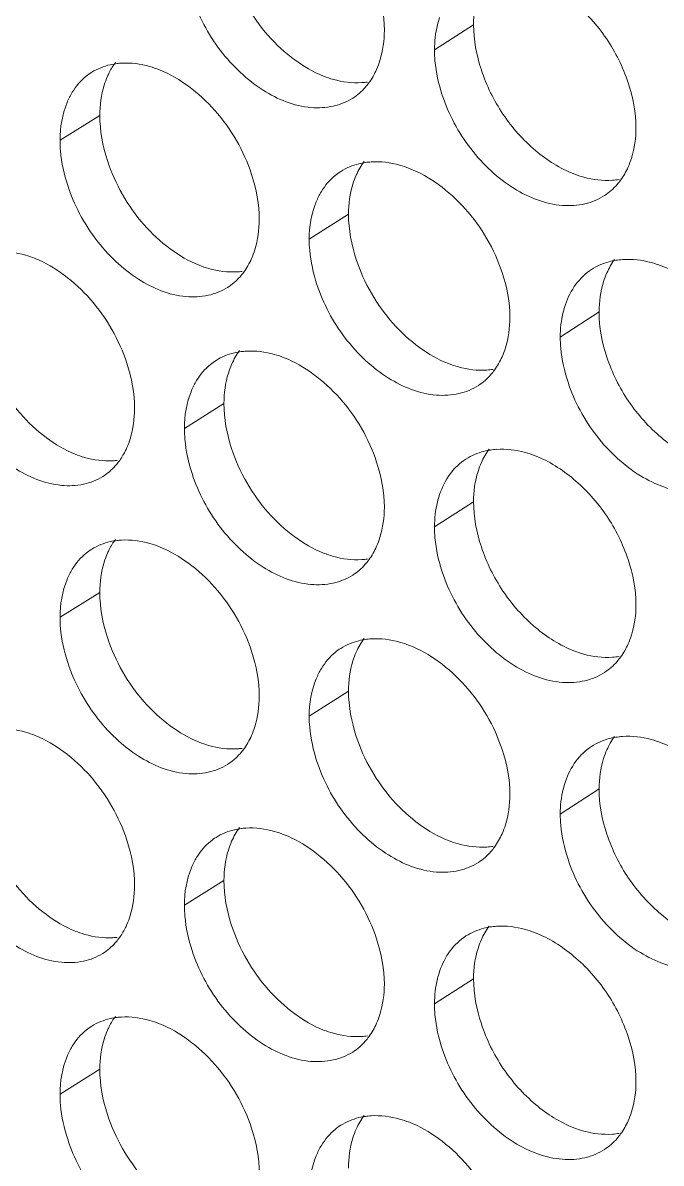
# Model space of a CAD drawing. Header units: millimetres. Extents: x 1177 to 4147, y 93 to 2194.
# Drawn here: x 2627.24 to 2637.78, y 800 to 818.83 of the extents above; entities that cross this region are included whole.
import ezdxf

# ---------------------------------------------------------------- set-up
doc = ezdxf.new("R2010")
doc.units = ezdxf.units.MM
doc.header["$LTSCALE"] = 0.1
doc.layers.get('0').update_dxf_attribs({"lineweight": 13})
doc.layers.add('标注', color=251, linetype='Continuous', lineweight=9)

# ---------------------------------------------------------------- blocks, each defined once
blk = doc.blocks.new('02')
at = {"layer": '标注'}
for p, q in [((4532.96, 760.982), (4532.038, 760.39)), ((4524.143, 758.845), (4523.204, 758.26)), ((4530.01, 756.513), (4529.082, 755.923)), ((4535.921, 754.208), (4535.004, 753.614)), ((4527.071, 752.05), (4526.138, 751.463)), ((4532.96, 749.732), (4532.038, 749.14)), ((4524.143, 747.595), (4523.204, 747.01)), ((4524.143, 747.595), (4523.204, 747.01)), ((4530.01, 745.263), (4529.082, 744.673)), ((4530.01, 745.263), (4529.082, 744.673)), ((4535.921, 742.958), (4535.004, 742.364)), ((4535.921, 742.958), (4535.004, 742.364)), ((4527.071, 740.8), (4526.138, 740.213)), ((4532.96, 738.482), (4532.038, 737.89)), ((4524.143, 736.345), (4523.204, 735.76))]:
    blk.add_line(p, q, dxfattribs=at)
for centre, radius, start, end in [((4524.753, 758.385), 1.695, 93.382, 96.8256), ((4530.215, 761.311), 1.697, 273.5926, 278.0992), ((4530.65, 756.04), 1.711, 93.6161, 98.0527), ((4536.12, 759.024), 1.714, 273.8238, 279.3262), ((4536.59, 753.722), 1.727, 93.8472, 99.2713), ((4527.279, 756.84), 1.689, 273.4759, 277.4824), ((4527.696, 751.584), 1.703, 93.4995, 97.4403), ((4533.162, 754.539), 1.705, 273.7086, 278.7138), ((4533.615, 749.253), 1.719, 93.732, 98.663), ((4524.353, 752.376), 1.681, 273.3584, 276.8634), ((4524.753, 747.135), 1.695, 93.382, 96.8256), ((4524.753, 747.135), 1.695, 93.382, 96.8256), ((4530.215, 750.061), 1.697, 273.5926, 278.0992), ((4530.65, 744.79), 1.711, 93.6161, 98.0527), ((4530.65, 744.79), 1.711, 93.6161, 98.0527), ((4536.12, 747.774), 1.714, 273.8238, 279.3262), ((4536.59, 742.472), 1.727, 93.8472, 99.2713), ((4536.59, 742.472), 1.727, 93.8472, 99.2713), ((4527.279, 745.59), 1.689, 273.4759, 277.4824), ((4527.279, 745.59), 1.689, 273.4759, 277.4824), ((4527.696, 740.334), 1.703, 93.4995, 97.4403), ((4533.162, 743.289), 1.705, 273.7086, 278.7138), ((4533.162, 743.289), 1.705, 273.7086, 278.7138), ((4524.353, 741.126), 1.681, 273.3584, 276.8634), ((4533.615, 738.003), 1.719, 93.732, 98.663), ((4524.753, 735.885), 1.695, 93.382, 96.8256), ((4530.215, 738.811), 1.697, 273.5926, 278.0992), ((4530.65, 733.54), 1.711, 93.6161, 98.0527), ((4536.12, 736.524), 1.714, 273.8238, 279.3262)]:
    blk.add_arc(centre, radius, start, end, dxfattribs=at)
for points, knots in [([(4530.855, 760.853), (4530.855, 761.213), (4530.675, 762.152), (4530.044, 763.241), (4529.212, 764.005), (4528.736, 764.283), (4528.493, 764.379)], [0, 0, 0, 0, 0.242804, 0.633144, 0.823843, 1, 1, 1, 1]), ([(4527.071, 763.3), (4527.071, 762.94), (4527.249, 762.002), (4527.876, 760.91), (4528.704, 760.145), (4529.179, 759.867), (4529.422, 759.771)], [0, 0, 0, 0, 0.243106, 0.633556, 0.824063, 1, 1, 1, 1]), ([(4536.79, 758.552), (4536.79, 758.912), (4536.645, 759.66), (4536.137, 760.685), (4535.377, 761.533), (4534.741, 761.939), (4534.41, 762.067)], [0, 0, 0, 0, 0.242263, 0.502569, 0.761592, 1, 1, 1, 1]), ([(4533.143, 761.905), (4533.113, 761.837), (4533.003, 761.541), (4532.96, 761.222), (4532.96, 760.982)], [0, 0, 0, 0, 0.236846, 1, 1, 1, 1]), ([(4526.319, 761.647), (4526.467, 761.195), (4526.807, 760.548), (4527.441, 759.849), (4528.118, 759.312), (4528.895, 758.996), (4529.645, 759.034), (4529.97, 759.163), (4530.11, 759.252)], [0, 0, 0, 0, 0.283418, 0.424493, 0.559431, 0.79692, 0.901513, 1, 1, 1, 1]), ([(4532.159, 761.155), (4532.139, 761.097), (4532.066, 760.848), (4532.038, 760.587), (4532.038, 760.39)], [0, 0, 0, 0, 0.239111, 1, 1, 1, 1]), ([(4532.96, 760.982), (4532.96, 760.622), (4533.104, 759.874), (4533.608, 758.848), (4534.364, 757.998), (4534.999, 757.592), (4535.328, 757.464)], [0, 0, 0, 0, 0.242567, 0.503029, 0.761892, 1, 1, 1, 1]), ([(4530.672, 759.931), (4530.702, 759.999), (4530.812, 760.294), (4530.855, 760.613), (4530.855, 760.853)], [0, 0, 0, 0, 0.236789, 1, 1, 1, 1]), ([(4532.038, 760.39), (4532.038, 760.304), (4532.055, 759.943), (4532.135, 759.586), (4532.221, 759.326)], [0, 0, 0, 0, 0.239506, 1, 1, 1, 1]), ([(4524.551, 760.068), (4524.497, 760.062), (4524.288, 760.026), (4524.086, 759.947), (4523.953, 759.863)], [0, 0, 0, 0, 0.256955, 1, 1, 1, 1]), ([(4524.514, 760.097), (4524.458, 760.021), (4524.391, 759.912), (4524.337, 759.796), (4524.324, 759.767)], [0, 0, 0, 0, 0.744132, 1, 1, 1, 1]), ([(4525.55, 759.92), (4525.475, 759.95), (4525.187, 760.049), (4524.876, 760.091), (4524.653, 760.077)], [0, 0, 0, 0, 0.265285, 1, 1, 1, 1]), ([(4527.903, 756.388), (4527.903, 756.749), (4527.725, 757.688), (4527.096, 758.778), (4526.268, 759.545), (4525.793, 759.823), (4525.55, 759.92)], [0, 0, 0, 0, 0.242965, 0.633489, 0.824097, 1, 1, 1, 1]), ([(4523.953, 759.863), (4523.907, 759.834), (4523.727, 759.706), (4523.581, 759.533), (4523.494, 759.391)], [0, 0, 0, 0, 0.245938, 1, 1, 1, 1]), ([(4524.324, 759.767), (4524.294, 759.699), (4524.185, 759.403), (4524.143, 759.085), (4524.143, 758.845)], [0, 0, 0, 0, 0.236404, 1, 1, 1, 1]), ([(4529.422, 759.771), (4529.497, 759.742), (4529.786, 759.643), (4530.097, 759.603), (4530.321, 759.618)], [0, 0, 0, 0, 0.264899, 1, 1, 1, 1]), ([(4523.494, 759.391), (4523.447, 759.313), (4523.27, 758.962), (4523.204, 758.56), (4523.204, 758.26)], [0, 0, 0, 0, 0.233396, 1, 1, 1, 1]), ([(4530.11, 759.252), (4530.219, 759.321), (4530.353, 759.438), (4530.461, 759.574), (4530.488, 759.61)], [0, 0, 0, 0, 0.745196, 1, 1, 1, 1]), ([(4532.221, 759.326), (4532.37, 758.872), (4532.714, 758.224), (4533.356, 757.527), (4534.041, 756.993), (4534.827, 756.684), (4535.582, 756.73), (4535.909, 756.863), (4536.049, 756.954)], [0, 0, 0, 0, 0.282632, 0.423473, 0.558313, 0.796079, 0.901055, 1, 1, 1, 1]), ([(4524.143, 758.845), (4524.143, 758.484), (4524.32, 757.546), (4524.944, 756.454), (4525.769, 755.686), (4526.243, 755.407), (4526.485, 755.31)], [0, 0, 0, 0, 0.243267, 0.6339, 0.824316, 1, 1, 1, 1]), ([(4536.606, 757.629), (4536.636, 757.697), (4536.747, 757.993), (4536.79, 758.312), (4536.79, 758.552)], [0, 0, 0, 0, 0.237083, 1, 1, 1, 1]), ([(4523.204, 758.26), (4523.204, 758.173), (4523.221, 757.812), (4523.3, 757.455), (4523.385, 757.194)], [0, 0, 0, 0, 0.239387, 1, 1, 1, 1]), ([(4531.446, 757.594), (4531.37, 757.624), (4531.079, 757.722), (4530.767, 757.762), (4530.542, 757.748)], [0, 0, 0, 0, 0.264979, 1, 1, 1, 1]), ([(4529.827, 757.524), (4529.781, 757.495), (4529.602, 757.365), (4529.457, 757.191), (4529.37, 757.048)], [0, 0, 0, 0, 0.246085, 1, 1, 1, 1]), ([(4530.41, 757.734), (4530.357, 757.727), (4530.153, 757.688), (4529.957, 757.607), (4529.827, 757.524)], [0, 0, 0, 0, 0.256503, 1, 1, 1, 1]), ([(4533.817, 754.074), (4533.817, 754.434), (4533.637, 755.373), (4533.002, 756.461), (4532.168, 757.223), (4531.69, 757.499), (4531.446, 757.594)], [0, 0, 0, 0, 0.242644, 0.632801, 0.82359, 1, 1, 1, 1]), ([(4530.192, 757.435), (4530.162, 757.367), (4530.052, 757.072), (4530.01, 756.753), (4530.01, 756.513)], [0, 0, 0, 0, 0.236699, 1, 1, 1, 1]), ([(4535.328, 757.464), (4535.404, 757.435), (4535.696, 757.338), (4536.009, 757.299), (4536.234, 757.314)], [0, 0, 0, 0, 0.264601, 1, 1, 1, 1]), ([(4536.049, 756.954), (4536.159, 757.026), (4536.293, 757.144), (4536.402, 757.282), (4536.428, 757.319)], [0, 0, 0, 0, 0.74529, 1, 1, 1, 1]), ([(4523.385, 757.194), (4523.532, 756.741), (4523.869, 756.095), (4524.5, 755.395), (4525.173, 754.857), (4525.946, 754.537), (4526.693, 754.571), (4527.017, 754.698), (4527.156, 754.786)], [0, 0, 0, 0, 0.283814, 0.425007, 0.559995, 0.797345, 0.901745, 1, 1, 1, 1]), ([(4529.37, 757.048), (4529.323, 756.971), (4529.148, 756.621), (4529.082, 756.222), (4529.082, 755.923)], [0, 0, 0, 0, 0.23391, 1, 1, 1, 1]), ([(4530.01, 756.513), (4530.01, 756.152), (4530.189, 755.214), (4530.818, 754.124), (4531.649, 753.361), (4532.126, 753.084), (4532.37, 752.989)], [0, 0, 0, 0, 0.242946, 0.633213, 0.82381, 1, 1, 1, 1]), ([(4527.721, 755.467), (4527.752, 755.535), (4527.861, 755.83), (4527.903, 756.148), (4527.903, 756.388)], [0, 0, 0, 0, 0.236641, 1, 1, 1, 1]), ([(4529.082, 755.923), (4529.082, 755.837), (4529.1, 755.476), (4529.179, 755.119), (4529.265, 754.858)], [0, 0, 0, 0, 0.239466, 1, 1, 1, 1]), ([(4522.619, 755.468), (4522.544, 755.498), (4522.257, 755.598), (4521.947, 755.64), (4521.724, 755.628)], [0, 0, 0, 0, 0.26544, 1, 1, 1, 1]), ([(4524.963, 751.931), (4524.963, 752.291), (4524.785, 753.23), (4524.159, 754.322), (4523.334, 755.091), (4522.86, 755.371), (4522.619, 755.468)], [0, 0, 0, 0, 0.243126, 0.633835, 0.824352, 1, 1, 1, 1]), ([(4536.312, 755.427), (4536.261, 755.419), (4536.062, 755.376), (4535.871, 755.294), (4535.744, 755.212)], [0, 0, 0, 0, 0.256076, 1, 1, 1, 1]), ([(4537.385, 755.297), (4537.309, 755.326), (4537.016, 755.423), (4536.701, 755.461), (4536.474, 755.446)], [0, 0, 0, 0, 0.264681, 1, 1, 1, 1]), ([(4526.485, 755.31), (4526.56, 755.281), (4526.848, 755.182), (4527.158, 755.141), (4527.381, 755.154)], [0, 0, 0, 0, 0.265051, 1, 1, 1, 1]), ([(4527.156, 754.786), (4527.265, 754.855), (4527.399, 754.97), (4527.507, 755.105), (4527.534, 755.141)], [0, 0, 0, 0, 0.745148, 1, 1, 1, 1]), ([(4535.744, 755.212), (4535.602, 755.12), (4535.344, 754.87), (4535.185, 754.551), (4535.126, 754.381)], [0, 0, 0, 0, 0.484433, 1, 1, 1, 1]), ([(4536.105, 755.132), (4536.074, 755.063), (4535.964, 754.768), (4535.921, 754.449), (4535.921, 754.208)], [0, 0, 0, 0, 0.236993, 1, 1, 1, 1]), ([(4539.773, 751.787), (4539.773, 752.147), (4539.628, 752.895), (4539.118, 753.919), (4538.355, 754.766), (4537.717, 755.17), (4537.385, 755.297)], [0, 0, 0, 0, 0.242103, 0.502254, 0.761298, 1, 1, 1, 1]), ([(4529.265, 754.858), (4529.413, 754.405), (4529.755, 753.758), (4530.393, 753.059), (4531.074, 752.524), (4531.856, 752.211), (4532.608, 752.253), (4532.934, 752.384), (4533.074, 752.474)], [0, 0, 0, 0, 0.283024, 0.423982, 0.55887, 0.796498, 0.901283, 1, 1, 1, 1]), ([(4521.226, 754.396), (4521.226, 754.036), (4521.402, 753.097), (4522.024, 752.004), (4522.845, 751.233), (4523.318, 750.953), (4523.559, 750.856)], [0, 0, 0, 0, 0.243429, 0.634245, 0.824571, 1, 1, 1, 1]), ([(4535.126, 754.381), (4535.106, 754.322), (4535.033, 754.073), (4535.004, 753.812), (4535.004, 753.614)], [0, 0, 0, 0, 0.239208, 1, 1, 1, 1]), ([(4533.633, 753.151), (4533.664, 753.22), (4533.774, 753.515), (4533.817, 753.834), (4533.817, 754.074)], [0, 0, 0, 0, 0.236936, 1, 1, 1, 1]), ([(4535.921, 754.208), (4535.921, 753.848), (4536.065, 753.1), (4536.572, 752.075), (4537.331, 751.227), (4537.967, 750.823), (4538.298, 750.696)], [0, 0, 0, 0, 0.242407, 0.502714, 0.761597, 1, 1, 1, 1]), ([(4535.004, 753.614), (4535.004, 753.528), (4535.022, 753.167), (4535.102, 752.811), (4535.188, 752.55)], [0, 0, 0, 0, 0.239546, 1, 1, 1, 1]), ([(4527.475, 753.273), (4527.422, 753.266), (4527.215, 753.229), (4527.016, 753.148), (4526.884, 753.065)], [0, 0, 0, 0, 0.256726, 1, 1, 1, 1]), ([(4528.493, 753.129), (4528.417, 753.159), (4528.127, 753.257), (4527.816, 753.298), (4527.592, 753.284)], [0, 0, 0, 0, 0.265131, 1, 1, 1, 1]), ([(4526.884, 753.065), (4526.838, 753.036), (4526.659, 752.907), (4526.513, 752.733), (4526.427, 752.591)], [0, 0, 0, 0, 0.246012, 1, 1, 1, 1]), ([(4527.253, 752.973), (4527.223, 752.904), (4527.113, 752.609), (4527.071, 752.29), (4527.071, 752.05)], [0, 0, 0, 0, 0.236551, 1, 1, 1, 1]), ([(4530.855, 749.603), (4530.855, 749.963), (4530.675, 750.902), (4530.044, 751.991), (4529.212, 752.755), (4528.736, 753.033), (4528.493, 753.129)], [0, 0, 0, 0, 0.242804, 0.633144, 0.823843, 1, 1, 1, 1]), ([(4532.37, 752.989), (4532.445, 752.96), (4532.736, 752.862), (4533.048, 752.823), (4533.272, 752.838)], [0, 0, 0, 0, 0.264749, 1, 1, 1, 1]), ([(4520.461, 752.747), (4520.608, 752.295), (4520.943, 751.649), (4521.57, 750.947), (4522.239, 750.408), (4523.008, 750.086), (4523.752, 750.116), (4524.075, 750.241), (4524.214, 750.327)], [0, 0, 0, 0, 0.284212, 0.425524, 0.560563, 0.797774, 0.901979, 1, 1, 1, 1]), ([(4533.074, 752.474), (4533.184, 752.545), (4533.317, 752.663), (4533.426, 752.8), (4533.452, 752.836)], [0, 0, 0, 0, 0.745243, 1, 1, 1, 1]), ([(4526.427, 752.591), (4526.379, 752.513), (4526.203, 752.163), (4526.138, 751.763), (4526.138, 751.463)], [0, 0, 0, 0, 0.233654, 1, 1, 1, 1]), ([(4535.188, 752.55), (4535.338, 752.096), (4535.684, 751.448), (4536.329, 750.752), (4537.019, 750.22), (4537.809, 749.913), (4538.567, 749.963), (4538.895, 750.099), (4539.035, 750.191)], [0, 0, 0, 0, 0.282242, 0.422968, 0.557759, 0.795664, 0.900828, 1, 1, 1, 1]), ([(4524.782, 751.01), (4524.812, 751.078), (4524.921, 751.373), (4524.963, 751.691), (4524.963, 751.931)], [0, 0, 0, 0, 0.236494, 1, 1, 1, 1]), ([(4527.071, 752.05), (4527.071, 751.69), (4527.249, 750.752), (4527.876, 749.66), (4528.704, 748.895), (4529.179, 748.617), (4529.422, 748.521)], [0, 0, 0, 0, 0.243106, 0.633556, 0.824063, 1, 1, 1, 1]), ([(4526.138, 751.463), (4526.138, 751.377), (4526.155, 751.016), (4526.234, 750.659), (4526.319, 750.397)], [0, 0, 0, 0, 0.239426, 1, 1, 1, 1]), ([(4523.559, 750.856), (4523.633, 750.826), (4523.92, 750.727), (4524.229, 750.685), (4524.452, 750.698)], [0, 0, 0, 0, 0.265204, 1, 1, 1, 1]), ([(4524.591, 750.679), (4524.647, 750.755), (4524.714, 750.864), (4524.769, 750.98), (4524.782, 751.01)], [0, 0, 0, 0, 0.744156, 1, 1, 1, 1]), ([(4533.356, 750.952), (4533.304, 750.944), (4533.102, 750.904), (4532.909, 750.822), (4532.78, 750.74)], [0, 0, 0, 0, 0.256287, 1, 1, 1, 1]), ([(4534.41, 750.817), (4534.334, 750.847), (4534.042, 750.944), (4533.729, 750.983), (4533.503, 750.968)], [0, 0, 0, 0, 0.264829, 1, 1, 1, 1]), ([(4536.79, 747.302), (4536.79, 747.662), (4536.645, 748.41), (4536.137, 749.435), (4535.377, 750.283), (4534.741, 750.689), (4534.41, 750.817)], [0, 0, 0, 0, 0.242263, 0.502569, 0.761592, 1, 1, 1, 1]), ([(4524.214, 750.327), (4524.323, 750.395), (4524.456, 750.51), (4524.565, 750.644), (4524.591, 750.679)], [0, 0, 0, 0, 0.745099, 1, 1, 1, 1]), ([(4532.78, 750.74), (4532.637, 750.648), (4532.377, 750.397), (4532.218, 750.077), (4532.159, 749.905)], [0, 0, 0, 0, 0.484049, 1, 1, 1, 1]), ([(4533.143, 750.655), (4533.113, 750.587), (4533.003, 750.291), (4532.96, 749.972), (4532.96, 749.732)], [0, 0, 0, 0, 0.236846, 1, 1, 1, 1]), ([(4526.319, 750.397), (4526.467, 749.945), (4526.807, 749.298), (4527.441, 748.599), (4528.118, 748.062), (4528.895, 747.746), (4529.645, 747.784), (4529.97, 747.913), (4530.11, 748.002)], [0, 0, 0, 0, 0.283418, 0.424493, 0.559431, 0.79692, 0.901513, 1, 1, 1, 1]), ([(4532.159, 749.905), (4532.139, 749.847), (4532.066, 749.598), (4532.038, 749.337), (4532.038, 749.14)], [0, 0, 0, 0, 0.239111, 1, 1, 1, 1]), ([(4532.96, 749.732), (4532.96, 749.372), (4533.104, 748.624), (4533.608, 747.598), (4534.364, 746.748), (4534.999, 746.342), (4535.328, 746.214)], [0, 0, 0, 0, 0.242567, 0.503029, 0.761892, 1, 1, 1, 1]), ([(4530.672, 748.681), (4530.702, 748.749), (4530.812, 749.044), (4530.855, 749.363), (4530.855, 749.603)], [0, 0, 0, 0, 0.236789, 1, 1, 1, 1]), ([(4532.038, 749.14), (4532.038, 749.054), (4532.055, 748.693), (4532.135, 748.336), (4532.221, 748.076)], [0, 0, 0, 0, 0.239506, 1, 1, 1, 1]), ([(4523.953, 748.613), (4523.907, 748.584), (4523.727, 748.456), (4523.581, 748.283), (4523.494, 748.141)], [0, 0, 0, 0, 0.245938, 1, 1, 1, 1]), ([(4523.953, 748.613), (4523.907, 748.584), (4523.727, 748.456), (4523.581, 748.283), (4523.494, 748.141)], [0, 0, 0, 0, 0.245938, 1, 1, 1, 1]), ([(4524.551, 748.818), (4524.497, 748.812), (4524.288, 748.776), (4524.086, 748.697), (4523.953, 748.613)], [0, 0, 0, 0, 0.256955, 1, 1, 1, 1]), ([(4524.551, 748.818), (4524.497, 748.812), (4524.288, 748.776), (4524.086, 748.697), (4523.953, 748.613)], [0, 0, 0, 0, 0.256955, 1, 1, 1, 1]), ([(4524.514, 748.847), (4524.458, 748.771), (4524.391, 748.662), (4524.337, 748.546), (4524.324, 748.517)], [0, 0, 0, 0, 0.744132, 1, 1, 1, 1]), ([(4524.514, 748.847), (4524.458, 748.771), (4524.391, 748.662), (4524.337, 748.546), (4524.324, 748.517)], [0, 0, 0, 0, 0.744132, 1, 1, 1, 1]), ([(4525.55, 748.67), (4525.475, 748.7), (4525.187, 748.799), (4524.876, 748.841), (4524.653, 748.827)], [0, 0, 0, 0, 0.265285, 1, 1, 1, 1]), ([(4525.55, 748.67), (4525.475, 748.7), (4525.187, 748.799), (4524.876, 748.841), (4524.653, 748.827)], [0, 0, 0, 0, 0.265285, 1, 1, 1, 1]), ([(4527.903, 745.138), (4527.903, 745.499), (4527.725, 746.438), (4527.096, 747.528), (4526.268, 748.295), (4525.793, 748.573), (4525.55, 748.67)], [0, 0, 0, 0, 0.242965, 0.633489, 0.824097, 1, 1, 1, 1]), ([(4527.903, 745.138), (4527.903, 745.499), (4527.725, 746.438), (4527.096, 747.528), (4526.268, 748.295), (4525.793, 748.573), (4525.55, 748.67)], [0, 0, 0, 0, 0.242965, 0.633489, 0.824097, 1, 1, 1, 1]), ([(4524.324, 748.517), (4524.294, 748.449), (4524.185, 748.153), (4524.143, 747.835), (4524.143, 747.595)], [0, 0, 0, 0, 0.236404, 1, 1, 1, 1]), ([(4524.324, 748.517), (4524.294, 748.449), (4524.185, 748.153), (4524.143, 747.835), (4524.143, 747.595)], [0, 0, 0, 0, 0.236404, 1, 1, 1, 1]), ([(4529.422, 748.521), (4529.497, 748.492), (4529.786, 748.393), (4530.097, 748.353), (4530.321, 748.368)], [0, 0, 0, 0, 0.264899, 1, 1, 1, 1]), ([(4530.11, 748.002), (4530.219, 748.071), (4530.353, 748.188), (4530.461, 748.324), (4530.488, 748.36)], [0, 0, 0, 0, 0.745196, 1, 1, 1, 1]), ([(4523.494, 748.141), (4523.447, 748.063), (4523.27, 747.712), (4523.204, 747.31), (4523.204, 747.01)], [0, 0, 0, 0, 0.233396, 1, 1, 1, 1]), ([(4523.494, 748.141), (4523.447, 748.063), (4523.27, 747.712), (4523.204, 747.31), (4523.204, 747.01)], [0, 0, 0, 0, 0.233396, 1, 1, 1, 1]), ([(4532.221, 748.076), (4532.37, 747.622), (4532.714, 746.974), (4533.356, 746.277), (4534.041, 745.743), (4534.827, 745.434), (4535.582, 745.48), (4535.909, 745.613), (4536.049, 745.704)], [0, 0, 0, 0, 0.282632, 0.423473, 0.558313, 0.796079, 0.901055, 1, 1, 1, 1]), ([(4524.143, 747.595), (4524.143, 747.234), (4524.32, 746.296), (4524.944, 745.204), (4525.769, 744.436), (4526.243, 744.157), (4526.485, 744.06)], [0, 0, 0, 0, 0.243267, 0.6339, 0.824316, 1, 1, 1, 1]), ([(4524.143, 747.595), (4524.143, 747.234), (4524.32, 746.296), (4524.944, 745.204), (4525.769, 744.436), (4526.243, 744.157), (4526.485, 744.06)], [0, 0, 0, 0, 0.243267, 0.6339, 0.824316, 1, 1, 1, 1]), ([(4536.606, 746.379), (4536.636, 746.447), (4536.747, 746.743), (4536.79, 747.062), (4536.79, 747.302)], [0, 0, 0, 0, 0.237083, 1, 1, 1, 1]), ([(4523.204, 747.01), (4523.204, 746.923), (4523.221, 746.562), (4523.3, 746.205), (4523.385, 745.944)], [0, 0, 0, 0, 0.239387, 1, 1, 1, 1]), ([(4523.204, 747.01), (4523.204, 746.923), (4523.221, 746.562), (4523.3, 746.205), (4523.385, 745.944)], [0, 0, 0, 0, 0.239387, 1, 1, 1, 1]), ([(4530.41, 746.484), (4530.357, 746.477), (4530.153, 746.438), (4529.957, 746.357), (4529.827, 746.274)], [0, 0, 0, 0, 0.256503, 1, 1, 1, 1]), ([(4530.41, 746.484), (4530.357, 746.477), (4530.153, 746.438), (4529.957, 746.357), (4529.827, 746.274)], [0, 0, 0, 0, 0.256503, 1, 1, 1, 1]), ([(4531.446, 746.344), (4531.37, 746.374), (4531.079, 746.472), (4530.767, 746.512), (4530.542, 746.498)], [0, 0, 0, 0, 0.264979, 1, 1, 1, 1]), ([(4531.446, 746.344), (4531.37, 746.374), (4531.079, 746.472), (4530.767, 746.512), (4530.542, 746.498)], [0, 0, 0, 0, 0.264979, 1, 1, 1, 1]), ([(4529.827, 746.274), (4529.781, 746.245), (4529.602, 746.115), (4529.457, 745.941), (4529.37, 745.798)], [0, 0, 0, 0, 0.246085, 1, 1, 1, 1]), ([(4529.827, 746.274), (4529.781, 746.245), (4529.602, 746.115), (4529.457, 745.941), (4529.37, 745.798)], [0, 0, 0, 0, 0.246085, 1, 1, 1, 1]), ([(4530.192, 746.185), (4530.162, 746.117), (4530.052, 745.822), (4530.01, 745.503), (4530.01, 745.263)], [0, 0, 0, 0, 0.236699, 1, 1, 1, 1]), ([(4530.192, 746.185), (4530.162, 746.117), (4530.052, 745.822), (4530.01, 745.503), (4530.01, 745.263)], [0, 0, 0, 0, 0.236699, 1, 1, 1, 1]), ([(4533.817, 742.824), (4533.817, 743.184), (4533.637, 744.123), (4533.002, 745.211), (4532.168, 745.973), (4531.69, 746.249), (4531.446, 746.344)], [0, 0, 0, 0, 0.242644, 0.632801, 0.82359, 1, 1, 1, 1]), ([(4533.817, 742.824), (4533.817, 743.184), (4533.637, 744.123), (4533.002, 745.211), (4532.168, 745.973), (4531.69, 746.249), (4531.446, 746.344)], [0, 0, 0, 0, 0.242644, 0.632801, 0.82359, 1, 1, 1, 1]), ([(4535.328, 746.214), (4535.404, 746.185), (4535.696, 746.088), (4536.009, 746.049), (4536.234, 746.064)], [0, 0, 0, 0, 0.264601, 1, 1, 1, 1]), ([(4523.385, 745.944), (4523.532, 745.491), (4523.869, 744.845), (4524.5, 744.145), (4525.173, 743.607), (4525.946, 743.287), (4526.693, 743.321), (4527.017, 743.448), (4527.156, 743.536)], [0, 0, 0, 0, 0.283814, 0.425007, 0.559995, 0.797345, 0.901745, 1, 1, 1, 1]), ([(4523.385, 745.944), (4523.532, 745.491), (4523.869, 744.845), (4524.5, 744.145), (4525.173, 743.607), (4525.946, 743.287), (4526.693, 743.321), (4527.017, 743.448), (4527.156, 743.536)], [0, 0, 0, 0, 0.283814, 0.425007, 0.559995, 0.797345, 0.901745, 1, 1, 1, 1]), ([(4536.049, 745.704), (4536.159, 745.776), (4536.293, 745.894), (4536.402, 746.032), (4536.428, 746.069)], [0, 0, 0, 0, 0.74529, 1, 1, 1, 1]), ([(4529.37, 745.798), (4529.323, 745.721), (4529.148, 745.371), (4529.082, 744.972), (4529.082, 744.673)], [0, 0, 0, 0, 0.23391, 1, 1, 1, 1]), ([(4529.37, 745.798), (4529.323, 745.721), (4529.148, 745.371), (4529.082, 744.972), (4529.082, 744.673)], [0, 0, 0, 0, 0.23391, 1, 1, 1, 1]), ([(4527.721, 744.217), (4527.752, 744.285), (4527.861, 744.58), (4527.903, 744.898), (4527.903, 745.138)], [0, 0, 0, 0, 0.236641, 1, 1, 1, 1]), ([(4527.721, 744.217), (4527.752, 744.285), (4527.861, 744.58), (4527.903, 744.898), (4527.903, 745.138)], [0, 0, 0, 0, 0.236641, 1, 1, 1, 1]), ([(4530.01, 745.263), (4530.01, 744.902), (4530.189, 743.964), (4530.818, 742.874), (4531.649, 742.111), (4532.126, 741.834), (4532.37, 741.739)], [0, 0, 0, 0, 0.242946, 0.633213, 0.82381, 1, 1, 1, 1]), ([(4530.01, 745.263), (4530.01, 744.902), (4530.189, 743.964), (4530.818, 742.874), (4531.649, 742.111), (4532.126, 741.834), (4532.37, 741.739)], [0, 0, 0, 0, 0.242946, 0.633213, 0.82381, 1, 1, 1, 1]), ([(4529.082, 744.673), (4529.082, 744.587), (4529.1, 744.226), (4529.179, 743.869), (4529.265, 743.608)], [0, 0, 0, 0, 0.239466, 1, 1, 1, 1]), ([(4529.082, 744.673), (4529.082, 744.587), (4529.1, 744.226), (4529.179, 743.869), (4529.265, 743.608)], [0, 0, 0, 0, 0.239466, 1, 1, 1, 1]), ([(4522.619, 744.218), (4522.544, 744.248), (4522.257, 744.348), (4521.947, 744.39), (4521.724, 744.378)], [0, 0, 0, 0, 0.26544, 1, 1, 1, 1]), ([(4524.963, 740.681), (4524.963, 741.041), (4524.785, 741.98), (4524.159, 743.072), (4523.334, 743.841), (4522.86, 744.121), (4522.619, 744.218)], [0, 0, 0, 0, 0.243126, 0.633835, 0.824352, 1, 1, 1, 1]), ([(4526.485, 744.06), (4526.56, 744.031), (4526.848, 743.932), (4527.158, 743.891), (4527.381, 743.904)], [0, 0, 0, 0, 0.265051, 1, 1, 1, 1]), ([(4526.485, 744.06), (4526.56, 744.031), (4526.848, 743.932), (4527.158, 743.891), (4527.381, 743.904)], [0, 0, 0, 0, 0.265051, 1, 1, 1, 1]), ([(4536.312, 744.177), (4536.261, 744.169), (4536.062, 744.126), (4535.871, 744.044), (4535.744, 743.962)], [0, 0, 0, 0, 0.256076, 1, 1, 1, 1]), ([(4536.312, 744.177), (4536.261, 744.169), (4536.062, 744.126), (4535.871, 744.044), (4535.744, 743.962)], [0, 0, 0, 0, 0.256076, 1, 1, 1, 1]), ([(4537.385, 744.047), (4537.309, 744.076), (4537.016, 744.173), (4536.701, 744.211), (4536.474, 744.196)], [0, 0, 0, 0, 0.264681, 1, 1, 1, 1]), ([(4537.385, 744.047), (4537.309, 744.076), (4537.016, 744.173), (4536.701, 744.211), (4536.474, 744.196)], [0, 0, 0, 0, 0.264681, 1, 1, 1, 1]), ([(4539.773, 740.537), (4539.773, 740.897), (4539.628, 741.645), (4539.118, 742.669), (4538.355, 743.516), (4537.717, 743.92), (4537.385, 744.047)], [0, 0, 0, 0, 0.242103, 0.502254, 0.761298, 1, 1, 1, 1]), ([(4539.773, 740.537), (4539.773, 740.897), (4539.628, 741.645), (4539.118, 742.669), (4538.355, 743.516), (4537.717, 743.92), (4537.385, 744.047)], [0, 0, 0, 0, 0.242103, 0.502254, 0.761298, 1, 1, 1, 1]), ([(4527.156, 743.536), (4527.265, 743.605), (4527.399, 743.72), (4527.507, 743.855), (4527.534, 743.891)], [0, 0, 0, 0, 0.745148, 1, 1, 1, 1]), ([(4527.156, 743.536), (4527.265, 743.605), (4527.399, 743.72), (4527.507, 743.855), (4527.534, 743.891)], [0, 0, 0, 0, 0.745148, 1, 1, 1, 1]), ([(4535.744, 743.962), (4535.602, 743.87), (4535.344, 743.62), (4535.185, 743.301), (4535.126, 743.131)], [0, 0, 0, 0, 0.484433, 1, 1, 1, 1]), ([(4535.744, 743.962), (4535.602, 743.87), (4535.344, 743.62), (4535.185, 743.301), (4535.126, 743.131)], [0, 0, 0, 0, 0.484433, 1, 1, 1, 1]), ([(4536.105, 743.882), (4536.074, 743.813), (4535.964, 743.518), (4535.921, 743.199), (4535.921, 742.958)], [0, 0, 0, 0, 0.236993, 1, 1, 1, 1]), ([(4536.105, 743.882), (4536.074, 743.813), (4535.964, 743.518), (4535.921, 743.199), (4535.921, 742.958)], [0, 0, 0, 0, 0.236993, 1, 1, 1, 1]), ([(4529.265, 743.608), (4529.413, 743.155), (4529.755, 742.508), (4530.393, 741.809), (4531.074, 741.274), (4531.856, 740.961), (4532.608, 741.003), (4532.934, 741.134), (4533.074, 741.224)], [0, 0, 0, 0, 0.283024, 0.423982, 0.55887, 0.796498, 0.901283, 1, 1, 1, 1]), ([(4529.265, 743.608), (4529.413, 743.155), (4529.755, 742.508), (4530.393, 741.809), (4531.074, 741.274), (4531.856, 740.961), (4532.608, 741.003), (4532.934, 741.134), (4533.074, 741.224)], [0, 0, 0, 0, 0.283024, 0.423982, 0.55887, 0.796498, 0.901283, 1, 1, 1, 1]), ([(4521.226, 743.146), (4521.226, 742.786), (4521.402, 741.847), (4522.024, 740.754), (4522.845, 739.983), (4523.318, 739.703), (4523.559, 739.606)], [0, 0, 0, 0, 0.243429, 0.634245, 0.824571, 1, 1, 1, 1]), ([(4535.126, 743.131), (4535.106, 743.072), (4535.033, 742.823), (4535.004, 742.562), (4535.004, 742.364)], [0, 0, 0, 0, 0.239208, 1, 1, 1, 1]), ([(4535.126, 743.131), (4535.106, 743.072), (4535.033, 742.823), (4535.004, 742.562), (4535.004, 742.364)], [0, 0, 0, 0, 0.239208, 1, 1, 1, 1]), ([(4535.921, 742.958), (4535.921, 742.598), (4536.065, 741.85), (4536.572, 740.825), (4537.331, 739.977), (4537.967, 739.573), (4538.298, 739.446)], [0, 0, 0, 0, 0.242407, 0.502714, 0.761597, 1, 1, 1, 1]), ([(4535.921, 742.958), (4535.921, 742.598), (4536.065, 741.85), (4536.572, 740.825), (4537.331, 739.977), (4537.967, 739.573), (4538.298, 739.446)], [0, 0, 0, 0, 0.242407, 0.502714, 0.761597, 1, 1, 1, 1]), ([(4533.633, 741.901), (4533.664, 741.97), (4533.774, 742.265), (4533.817, 742.584), (4533.817, 742.824)], [0, 0, 0, 0, 0.236936, 1, 1, 1, 1]), ([(4533.633, 741.901), (4533.664, 741.97), (4533.774, 742.265), (4533.817, 742.584), (4533.817, 742.824)], [0, 0, 0, 0, 0.236936, 1, 1, 1, 1]), ([(4535.004, 742.364), (4535.004, 742.278), (4535.022, 741.917), (4535.102, 741.561), (4535.188, 741.3)], [0, 0, 0, 0, 0.239546, 1, 1, 1, 1]), ([(4535.004, 742.364), (4535.004, 742.278), (4535.022, 741.917), (4535.102, 741.561), (4535.188, 741.3)], [0, 0, 0, 0, 0.239546, 1, 1, 1, 1]), ([(4527.475, 742.023), (4527.422, 742.016), (4527.215, 741.979), (4527.016, 741.898), (4526.884, 741.815)], [0, 0, 0, 0, 0.256726, 1, 1, 1, 1]), ([(4528.493, 741.879), (4528.417, 741.909), (4528.127, 742.007), (4527.816, 742.048), (4527.592, 742.034)], [0, 0, 0, 0, 0.265131, 1, 1, 1, 1]), ([(4530.855, 738.353), (4530.855, 738.713), (4530.675, 739.652), (4530.044, 740.741), (4529.212, 741.505), (4528.736, 741.783), (4528.493, 741.879)], [0, 0, 0, 0, 0.242804, 0.633144, 0.823843, 1, 1, 1, 1]), ([(4526.884, 741.815), (4526.838, 741.786), (4526.659, 741.657), (4526.513, 741.483), (4526.427, 741.341)], [0, 0, 0, 0, 0.246012, 1, 1, 1, 1]), ([(4527.253, 741.723), (4527.223, 741.654), (4527.113, 741.359), (4527.071, 741.04), (4527.071, 740.8)], [0, 0, 0, 0, 0.236551, 1, 1, 1, 1]), ([(4532.37, 741.739), (4532.445, 741.71), (4532.736, 741.612), (4533.048, 741.573), (4533.272, 741.588)], [0, 0, 0, 0, 0.264749, 1, 1, 1, 1]), ([(4532.37, 741.739), (4532.445, 741.71), (4532.736, 741.612), (4533.048, 741.573), (4533.272, 741.588)], [0, 0, 0, 0, 0.264749, 1, 1, 1, 1]), ([(4520.461, 741.497), (4520.608, 741.045), (4520.943, 740.399), (4521.57, 739.697), (4522.239, 739.158), (4523.008, 738.836), (4523.752, 738.866), (4524.075, 738.991), (4524.214, 739.077)], [0, 0, 0, 0, 0.284212, 0.425524, 0.560563, 0.797774, 0.901979, 1, 1, 1, 1]), ([(4526.427, 741.341), (4526.379, 741.263), (4526.203, 740.913), (4526.138, 740.513), (4526.138, 740.213)], [0, 0, 0, 0, 0.233654, 1, 1, 1, 1]), ([(4533.074, 741.224), (4533.184, 741.295), (4533.317, 741.413), (4533.426, 741.55), (4533.452, 741.586)], [0, 0, 0, 0, 0.745243, 1, 1, 1, 1]), ([(4533.074, 741.224), (4533.184, 741.295), (4533.317, 741.413), (4533.426, 741.55), (4533.452, 741.586)], [0, 0, 0, 0, 0.745243, 1, 1, 1, 1]), ([(4535.188, 741.3), (4535.338, 740.846), (4535.684, 740.198), (4536.329, 739.502), (4537.019, 738.97), (4537.809, 738.663), (4538.567, 738.713), (4538.895, 738.849), (4539.035, 738.941)], [0, 0, 0, 0, 0.282242, 0.422968, 0.557759, 0.795664, 0.900828, 1, 1, 1, 1]), ([(4535.188, 741.3), (4535.338, 740.846), (4535.684, 740.198), (4536.329, 739.502), (4537.019, 738.97), (4537.809, 738.663), (4538.567, 738.713), (4538.895, 738.849), (4539.035, 738.941)], [0, 0, 0, 0, 0.282242, 0.422968, 0.557759, 0.795664, 0.900828, 1, 1, 1, 1]), ([(4527.071, 740.8), (4527.071, 740.44), (4527.249, 739.502), (4527.876, 738.41), (4528.704, 737.645), (4529.179, 737.367), (4529.422, 737.271)], [0, 0, 0, 0, 0.243106, 0.633556, 0.824063, 1, 1, 1, 1]), ([(4524.782, 739.76), (4524.812, 739.828), (4524.921, 740.123), (4524.963, 740.441), (4524.963, 740.681)], [0, 0, 0, 0, 0.236494, 1, 1, 1, 1]), ([(4526.138, 740.213), (4526.138, 740.127), (4526.155, 739.766), (4526.234, 739.409), (4526.319, 739.147)], [0, 0, 0, 0, 0.239426, 1, 1, 1, 1]), ([(4524.591, 739.429), (4524.647, 739.505), (4524.714, 739.614), (4524.769, 739.73), (4524.782, 739.76)], [0, 0, 0, 0, 0.744156, 1, 1, 1, 1]), ([(4534.41, 739.567), (4534.334, 739.597), (4534.042, 739.694), (4533.729, 739.733), (4533.503, 739.718)], [0, 0, 0, 0, 0.264829, 1, 1, 1, 1]), ([(4523.559, 739.606), (4523.633, 739.576), (4523.92, 739.477), (4524.229, 739.435), (4524.452, 739.448)], [0, 0, 0, 0, 0.265204, 1, 1, 1, 1]), ([(4532.78, 739.49), (4532.637, 739.398), (4532.377, 739.147), (4532.218, 738.827), (4532.159, 738.655)], [0, 0, 0, 0, 0.484049, 1, 1, 1, 1]), ([(4533.356, 739.702), (4533.304, 739.694), (4533.102, 739.654), (4532.909, 739.572), (4532.78, 739.49)], [0, 0, 0, 0, 0.256287, 1, 1, 1, 1]), ([(4536.79, 736.052), (4536.79, 736.412), (4536.645, 737.16), (4536.137, 738.185), (4535.377, 739.033), (4534.741, 739.439), (4534.41, 739.567)], [0, 0, 0, 0, 0.242263, 0.502569, 0.761592, 1, 1, 1, 1]), ([(4524.214, 739.077), (4524.323, 739.145), (4524.456, 739.26), (4524.565, 739.394), (4524.591, 739.429)], [0, 0, 0, 0, 0.745099, 1, 1, 1, 1]), ([(4533.143, 739.405), (4533.113, 739.337), (4533.003, 739.041), (4532.96, 738.722), (4532.96, 738.482)], [0, 0, 0, 0, 0.236846, 1, 1, 1, 1]), ([(4526.319, 739.147), (4526.467, 738.695), (4526.807, 738.048), (4527.441, 737.349), (4528.118, 736.812), (4528.895, 736.496), (4529.645, 736.534), (4529.97, 736.663), (4530.11, 736.752)], [0, 0, 0, 0, 0.283418, 0.424493, 0.559431, 0.79692, 0.901513, 1, 1, 1, 1]), ([(4532.159, 738.655), (4532.139, 738.597), (4532.066, 738.348), (4532.038, 738.087), (4532.038, 737.89)], [0, 0, 0, 0, 0.239111, 1, 1, 1, 1]), ([(4532.96, 738.482), (4532.96, 738.122), (4533.104, 737.374), (4533.608, 736.348), (4534.364, 735.498), (4534.999, 735.092), (4535.328, 734.964)], [0, 0, 0, 0, 0.242567, 0.503029, 0.761892, 1, 1, 1, 1]), ([(4530.672, 737.431), (4530.702, 737.499), (4530.812, 737.794), (4530.855, 738.113), (4530.855, 738.353)], [0, 0, 0, 0, 0.236789, 1, 1, 1, 1]), ([(4532.038, 737.89), (4532.038, 737.804), (4532.055, 737.443), (4532.135, 737.086), (4532.221, 736.826)], [0, 0, 0, 0, 0.239506, 1, 1, 1, 1]), ([(4524.514, 737.597), (4524.458, 737.521), (4524.391, 737.412), (4524.337, 737.296), (4524.324, 737.267)], [0, 0, 0, 0, 0.744132, 1, 1, 1, 1]), ([(4525.55, 737.42), (4525.475, 737.45), (4525.187, 737.549), (4524.876, 737.591), (4524.653, 737.577)], [0, 0, 0, 0, 0.265285, 1, 1, 1, 1]), ([(4523.953, 737.363), (4523.907, 737.334), (4523.727, 737.206), (4523.581, 737.033), (4523.494, 736.891)], [0, 0, 0, 0, 0.245938, 1, 1, 1, 1]), ([(4524.551, 737.568), (4524.497, 737.562), (4524.288, 737.526), (4524.086, 737.447), (4523.953, 737.363)], [0, 0, 0, 0, 0.256955, 1, 1, 1, 1]), ([(4527.903, 733.888), (4527.903, 734.249), (4527.725, 735.188), (4527.096, 736.278), (4526.268, 737.045), (4525.793, 737.323), (4525.55, 737.42)], [0, 0, 0, 0, 0.242965, 0.633489, 0.824097, 1, 1, 1, 1]), ([(4524.324, 737.267), (4524.294, 737.199), (4524.185, 736.903), (4524.143, 736.585), (4524.143, 736.345)], [0, 0, 0, 0, 0.236404, 1, 1, 1, 1]), ([(4529.422, 737.271), (4529.497, 737.242), (4529.786, 737.143), (4530.097, 737.103), (4530.321, 737.118)], [0, 0, 0, 0, 0.264899, 1, 1, 1, 1]), ([(4530.11, 736.752), (4530.219, 736.821), (4530.353, 736.938), (4530.461, 737.074), (4530.488, 737.11)], [0, 0, 0, 0, 0.745196, 1, 1, 1, 1]), ([(4523.494, 736.891), (4523.447, 736.813), (4523.27, 736.462), (4523.204, 736.06), (4523.204, 735.76)], [0, 0, 0, 0, 0.233396, 1, 1, 1, 1]), ([(4532.221, 736.826), (4532.37, 736.372), (4532.714, 735.724), (4533.356, 735.027), (4534.041, 734.493), (4534.827, 734.184), (4535.582, 734.23), (4535.909, 734.363), (4536.049, 734.454)], [0, 0, 0, 0, 0.282632, 0.423473, 0.558313, 0.796079, 0.901055, 1, 1, 1, 1]), ([(4524.143, 736.345), (4524.143, 735.984), (4524.32, 735.046), (4524.944, 733.954), (4525.769, 733.186), (4526.243, 732.907), (4526.485, 732.81)], [0, 0, 0, 0, 0.243267, 0.6339, 0.824316, 1, 1, 1, 1]), ([(4536.606, 735.129), (4536.636, 735.197), (4536.747, 735.493), (4536.79, 735.812), (4536.79, 736.052)], [0, 0, 0, 0, 0.237083, 1, 1, 1, 1]), ([(4523.204, 735.76), (4523.204, 735.673), (4523.221, 735.312), (4523.3, 734.955), (4523.385, 734.694)], [0, 0, 0, 0, 0.239387, 1, 1, 1, 1]), ([(4530.41, 735.234), (4530.357, 735.227), (4530.153, 735.188), (4529.957, 735.107), (4529.827, 735.024)], [0, 0, 0, 0, 0.256503, 1, 1, 1, 1]), ([(4531.446, 735.094), (4531.37, 735.124), (4531.079, 735.222), (4530.767, 735.262), (4530.542, 735.248)], [0, 0, 0, 0, 0.264979, 1, 1, 1, 1]), ([(4529.827, 735.024), (4529.781, 734.995), (4529.602, 734.865), (4529.457, 734.691), (4529.37, 734.548)], [0, 0, 0, 0, 0.246085, 1, 1, 1, 1]), ([(4530.192, 734.935), (4530.162, 734.867), (4530.052, 734.572), (4530.01, 734.253), (4530.01, 734.013)], [0, 0, 0, 0, 0.236699, 1, 1, 1, 1]), ([(4533.817, 731.574), (4533.817, 731.934), (4533.637, 732.873), (4533.002, 733.961), (4532.168, 734.723), (4531.69, 734.999), (4531.446, 735.094)], [0, 0, 0, 0, 0.242644, 0.632801, 0.82359, 1, 1, 1, 1]), ([(4535.328, 734.964), (4535.404, 734.935), (4535.696, 734.838), (4536.009, 734.799), (4536.234, 734.814)], [0, 0, 0, 0, 0.264601, 1, 1, 1, 1]), ([(4523.385, 734.694), (4523.532, 734.241), (4523.869, 733.595), (4524.5, 732.895), (4525.173, 732.357), (4525.946, 732.037), (4526.693, 732.071), (4527.017, 732.198), (4527.156, 732.286)], [0, 0, 0, 0, 0.283814, 0.425007, 0.559995, 0.797345, 0.901745, 1, 1, 1, 1]), ([(4536.049, 734.454), (4536.159, 734.526), (4536.293, 734.644), (4536.402, 734.782), (4536.428, 734.819)], [0, 0, 0, 0, 0.74529, 1, 1, 1, 1]), ([(4529.37, 734.548), (4529.323, 734.471), (4529.148, 734.121), (4529.082, 733.722), (4529.082, 733.423)], [0, 0, 0, 0, 0.23391, 1, 1, 1, 1])]:
    blk.add_open_spline(points, degree=3, knots=knots, dxfattribs=at)
for points in [[(4530.488, 759.61), (4530.561, 759.709), (4530.622, 759.818), (4530.672, 759.931)], [(4530.376, 757.756), (4530.303, 757.656), (4530.242, 757.548), (4530.192, 757.435)], [(4536.428, 757.319), (4536.498, 757.415), (4536.557, 757.52), (4536.606, 757.629)], [(4527.534, 755.141), (4527.608, 755.242), (4527.671, 755.352), (4527.721, 755.467)], [(4536.282, 755.442), (4536.212, 755.345), (4536.153, 755.24), (4536.105, 755.132)], [(4527.44, 753.298), (4527.365, 753.197), (4527.303, 753.087), (4527.253, 752.973)], [(4533.452, 752.836), (4533.524, 752.934), (4533.584, 753.04), (4533.633, 753.151)], [(4533.324, 750.97), (4533.252, 750.872), (4533.192, 750.766), (4533.143, 750.655)], [(4530.488, 748.36), (4530.561, 748.459), (4530.622, 748.568), (4530.672, 748.681)], [(4530.376, 746.506), (4530.303, 746.406), (4530.242, 746.298), (4530.192, 746.185)], [(4530.376, 746.506), (4530.303, 746.406), (4530.242, 746.298), (4530.192, 746.185)], [(4536.428, 746.069), (4536.498, 746.165), (4536.557, 746.27), (4536.606, 746.379)], [(4527.534, 743.891), (4527.608, 743.992), (4527.671, 744.102), (4527.721, 744.217)], [(4527.534, 743.891), (4527.608, 743.992), (4527.671, 744.102), (4527.721, 744.217)], [(4536.282, 744.192), (4536.212, 744.095), (4536.153, 743.99), (4536.105, 743.882)], [(4536.282, 744.192), (4536.212, 744.095), (4536.153, 743.99), (4536.105, 743.882)], [(4527.44, 742.048), (4527.365, 741.947), (4527.303, 741.837), (4527.253, 741.723)], [(4533.452, 741.586), (4533.524, 741.684), (4533.584, 741.79), (4533.633, 741.901)], [(4533.452, 741.586), (4533.524, 741.684), (4533.584, 741.79), (4533.633, 741.901)], [(4533.324, 739.72), (4533.252, 739.622), (4533.192, 739.516), (4533.143, 739.405)], [(4530.488, 737.11), (4530.561, 737.209), (4530.622, 737.318), (4530.672, 737.431)], [(4530.376, 735.256), (4530.303, 735.156), (4530.242, 735.048), (4530.192, 734.935)], [(4536.428, 734.819), (4536.498, 734.915), (4536.557, 735.02), (4536.606, 735.129)]]:
    blk.add_open_spline(points, degree=3, dxfattribs=at)

msp = doc.modelspace()

# ---------------------------------------------------------------- block references
at = {"xscale": 0.7, "yscale": 0.7, "zscale": 0.7}
msp.add_blockref('02', (-538.391, 286.112), dxfattribs=at)

doc.saveas('drawing.dxf')
